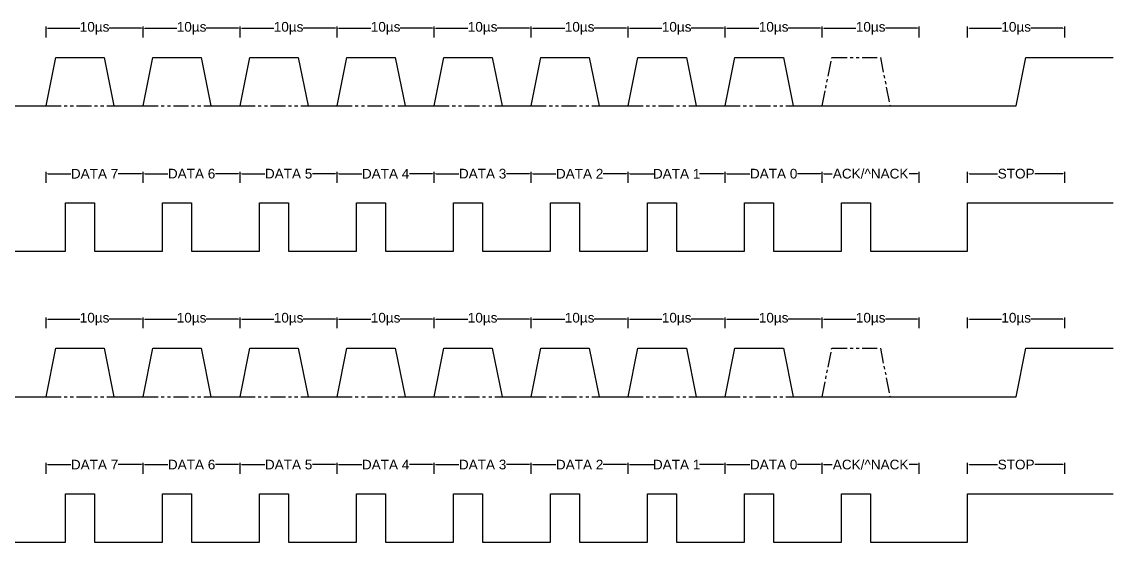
# Model space of a CAD drawing. Header units: inches. Extents: x 0 to 225, y -30 to 24.
# Drawn here: x 112.5 to 225, y -30 to 23.7 of the extents above; entities that cross this region are included whole.
import ezdxf

# ---------------------------------------------------------------- set-up
doc = ezdxf.new("R2010")
doc.units = ezdxf.units.IN
doc.header["$MEASUREMENT"] = 0
doc.linetypes.add('PHANTOM2', pattern=[1.25, 0.625, -0.125, 0.125, -0.125, 0.125, -0.125])
doc.styles.get("Standard").update_dxf_attribs({"font": 'ARIAL.TTF'})
doc.dimstyles.get("Standard").update_dxf_attribs({"dimtxt": 0.18, "dimasz": 0.18, "dimexe": 0.18, "dimexo": 0.0625, "dimgap": 0.09, "dimtad": 0, "dimtih": 1, "dimtoh": 1, "dimdec": 4, "dimzin": 0, "dimdsep": 46, "dimtxsty": 'Standard', "dimcen": 0.09, "dimadec": 0, "dimazin": 0, "dimtfac": 1, "dimtdec": 4, "dimtofl": 0, "dimtmove": 0, "dimatfit": 3, "dimfxl": 1, "dimtolj": 1, "dimtzin": 0, "dimarcsym": 0})

# ---------------------------------------------------------------- blocks, each defined once
blk = doc.blocks.new('*D11')
at = {"color": 0, "lineweight": -2}
for p, q in [((115, 22.0625), (115, 23.18)), ((115.18, 23), (118.486, 23)), ((124.82, 23), (121.514, 23)), ((125, 22.0625), (125, 23.18))]:
    blk.add_line(p, q, dxfattribs=at)
at = {"color": 0}
for points in [[(115.18, 23.03), (115.18, 22.97), (115, 23)], [(124.82, 22.97), (124.82, 23.03), (125, 23)]]:
    blk.add_solid(points, dxfattribs=at)
at = {"layer": 'Defpoints', "color": 0}
for p in [(125, 23), (115, 22), (125, 22)]:
    blk.add_point(p, dxfattribs=at)
at = {"color": 0, "insert": (120, 23), "char_height": 1, "attachment_point": 5}
blk.add_mtext('\\A1;10µs', dxfattribs=at)
blk = doc.blocks.new('*D12')
at = {"color": 0, "lineweight": -2}
for p, q in [((125, 22.0625), (125, 23.18)), ((125.18, 23), (128.486, 23)), ((134.82, 23), (131.514, 23)), ((135, 22.0625), (135, 23.18))]:
    blk.add_line(p, q, dxfattribs=at)
at = {"color": 0}
for points in [[(125.18, 23.03), (125.18, 22.97), (125, 23)], [(134.82, 22.97), (134.82, 23.03), (135, 23)]]:
    blk.add_solid(points, dxfattribs=at)
at = {"layer": 'Defpoints', "color": 0}
for p in [(135, 23), (125, 22), (135, 22)]:
    blk.add_point(p, dxfattribs=at)
at = {"color": 0, "insert": (130, 23), "char_height": 1, "attachment_point": 5}
blk.add_mtext('\\A1;10µs', dxfattribs=at)
blk = doc.blocks.new('*D13')
at = {"color": 0, "lineweight": -2}
for p, q in [((135, 22.0625), (135, 23.18)), ((135.18, 23), (138.486, 23)), ((144.82, 23), (141.514, 23)), ((145, 22.0625), (145, 23.18))]:
    blk.add_line(p, q, dxfattribs=at)
at = {"color": 0}
for points in [[(135.18, 23.03), (135.18, 22.97), (135, 23)], [(144.82, 22.97), (144.82, 23.03), (145, 23)]]:
    blk.add_solid(points, dxfattribs=at)
at = {"layer": 'Defpoints', "color": 0}
for p in [(145, 23), (135, 22), (145, 22)]:
    blk.add_point(p, dxfattribs=at)
at = {"color": 0, "insert": (140, 23), "char_height": 1, "attachment_point": 5}
blk.add_mtext('\\A1;10µs', dxfattribs=at)
blk = doc.blocks.new('*D14')
at = {"color": 0, "lineweight": -2}
for p, q in [((145, 22.0625), (145, 23.18)), ((145.18, 23), (148.486, 23)), ((154.82, 23), (151.514, 23)), ((155, 22.0625), (155, 23.18))]:
    blk.add_line(p, q, dxfattribs=at)
at = {"color": 0}
for points in [[(145.18, 23.03), (145.18, 22.97), (145, 23)], [(154.82, 22.97), (154.82, 23.03), (155, 23)]]:
    blk.add_solid(points, dxfattribs=at)
at = {"layer": 'Defpoints', "color": 0}
for p in [(155, 23), (145, 22), (155, 22)]:
    blk.add_point(p, dxfattribs=at)
at = {"color": 0, "insert": (150, 23), "char_height": 1, "attachment_point": 5}
blk.add_mtext('\\A1;10µs', dxfattribs=at)
blk = doc.blocks.new('*D15')
at = {"color": 0, "lineweight": -2}
for p, q in [((155, 22.0625), (155, 23.18)), ((155.18, 23), (158.486, 23)), ((164.82, 23), (161.514, 23)), ((165, 22.0625), (165, 23.18))]:
    blk.add_line(p, q, dxfattribs=at)
at = {"color": 0}
for points in [[(155.18, 23.03), (155.18, 22.97), (155, 23)], [(164.82, 22.97), (164.82, 23.03), (165, 23)]]:
    blk.add_solid(points, dxfattribs=at)
at = {"layer": 'Defpoints', "color": 0}
for p in [(165, 23), (155, 22), (165, 22)]:
    blk.add_point(p, dxfattribs=at)
at = {"color": 0, "insert": (160, 23), "char_height": 1, "attachment_point": 5}
blk.add_mtext('\\A1;10µs', dxfattribs=at)
blk = doc.blocks.new('*D16')
at = {"color": 0, "lineweight": -2}
for p, q in [((165, 22.0625), (165, 23.18)), ((165.18, 23), (168.486, 23)), ((174.82, 23), (171.514, 23)), ((175, 22.125), (175, 23.18))]:
    blk.add_line(p, q, dxfattribs=at)
at = {"color": 0}
for points in [[(165.18, 23.03), (165.18, 22.97), (165, 23)], [(174.82, 22.97), (174.82, 23.03), (175, 23)]]:
    blk.add_solid(points, dxfattribs=at)
at = {"layer": 'Defpoints', "color": 0}
for p in [(175, 23), (165, 22), (175, 22.0625)]:
    blk.add_point(p, dxfattribs=at)
at = {"color": 0, "insert": (170, 23), "char_height": 1, "attachment_point": 5}
blk.add_mtext('\\A1;10µs', dxfattribs=at)
blk = doc.blocks.new('*D17')
at = {"color": 0, "lineweight": -2}
for p, q in [((175, 22.0625), (175, 23.18)), ((175.18, 23), (178.486, 23)), ((184.82, 23), (181.514, 23)), ((185, 22.0625), (185, 23.18))]:
    blk.add_line(p, q, dxfattribs=at)
at = {"color": 0}
for points in [[(175.18, 23.03), (175.18, 22.97), (175, 23)], [(184.82, 22.97), (184.82, 23.03), (185, 23)]]:
    blk.add_solid(points, dxfattribs=at)
at = {"layer": 'Defpoints', "color": 0}
for p in [(185, 23), (175, 22), (185, 22)]:
    blk.add_point(p, dxfattribs=at)
at = {"color": 0, "insert": (180, 23), "char_height": 1, "attachment_point": 5}
blk.add_mtext('\\A1;10µs', dxfattribs=at)
blk = doc.blocks.new('*D18')
at = {"color": 0, "lineweight": -2}
for p, q in [((185, 22.0625), (185, 23.18)), ((185.18, 23), (188.486, 23)), ((194.82, 23), (191.514, 23)), ((195, 22.0625), (195, 23.18))]:
    blk.add_line(p, q, dxfattribs=at)
at = {"color": 0}
for points in [[(185.18, 23.03), (185.18, 22.97), (185, 23)], [(194.82, 22.97), (194.82, 23.03), (195, 23)]]:
    blk.add_solid(points, dxfattribs=at)
at = {"layer": 'Defpoints', "color": 0}
for p in [(195, 23), (185, 22), (195, 22)]:
    blk.add_point(p, dxfattribs=at)
at = {"color": 0, "insert": (190, 23), "char_height": 1, "attachment_point": 5}
blk.add_mtext('\\A1;10µs', dxfattribs=at)
blk = doc.blocks.new('*D19')
at = {"color": 0, "lineweight": -2}
for p, q in [((195, 22.0625), (195, 23.18)), ((195.18, 23), (198.486, 23)), ((204.82, 23), (201.514, 23)), ((205, 22.0625), (205, 23.18))]:
    blk.add_line(p, q, dxfattribs=at)
at = {"color": 0}
for points in [[(195.18, 23.03), (195.18, 22.97), (195, 23)], [(204.82, 22.97), (204.82, 23.03), (205, 23)]]:
    blk.add_solid(points, dxfattribs=at)
at = {"layer": 'Defpoints', "color": 0}
for p in [(205, 23), (195, 22), (205, 22)]:
    blk.add_point(p, dxfattribs=at)
at = {"color": 0, "insert": (200, 23), "char_height": 1, "attachment_point": 5}
blk.add_mtext('\\A1;10µs', dxfattribs=at)
blk = doc.blocks.new('*D20')
at = {"color": 0, "lineweight": -2}
for p, q in [((210, 22.0625), (210, 23.18)), ((210.18, 23), (213.486, 23)), ((219.82, 23), (216.514, 23)), ((220, 22.0625), (220, 23.18))]:
    blk.add_line(p, q, dxfattribs=at)
at = {"color": 0}
for points in [[(210.18, 23.03), (210.18, 22.97), (210, 23)], [(219.82, 22.97), (219.82, 23.03), (220, 23)]]:
    blk.add_solid(points, dxfattribs=at)
at = {"layer": 'Defpoints', "color": 0}
for p in [(220, 23), (210, 22), (220, 22)]:
    blk.add_point(p, dxfattribs=at)
at = {"color": 0, "insert": (215, 23), "char_height": 1, "attachment_point": 5}
blk.add_mtext('\\A1;10µs', dxfattribs=at)
blk = doc.blocks.new('*D40')
at = {"color": 0, "lineweight": -2}
for p, q in [((210, 7.0625), (210, 8.18)), ((210.18, 8), (213.072, 8)), ((219.82, 8), (216.928, 8)), ((220, 7.0625), (220, 8.18))]:
    blk.add_line(p, q, dxfattribs=at)
at = {"color": 0}
for points in [[(210.18, 8.03), (210.18, 7.97), (210, 8)], [(219.82, 7.97), (219.82, 8.03), (220, 8)]]:
    blk.add_solid(points, dxfattribs=at)
at = {"layer": 'Defpoints', "color": 0}
for p in [(220, 8), (210, 7), (220, 7)]:
    blk.add_point(p, dxfattribs=at)
at = {"color": 0, "insert": (215, 8), "char_height": 1, "attachment_point": 5}
blk.add_mtext('\\A1;STOP', dxfattribs=at)
blk = doc.blocks.new('*D41')
at = {"color": 0, "lineweight": -2}
for p, q in [((115, 7.0625), (115, 8.18)), ((115.18, 8), (117.5525, 8)), ((124.82, 8), (122.4475, 8)), ((125, 7.0625), (125, 8.18))]:
    blk.add_line(p, q, dxfattribs=at)
at = {"color": 0}
for points in [[(115.18, 8.03), (115.18, 7.97), (115, 8)], [(124.82, 7.97), (124.82, 8.03), (125, 8)]]:
    blk.add_solid(points, dxfattribs=at)
at = {"layer": 'Defpoints', "color": 0}
for p in [(125, 8), (115, 7), (125, 7)]:
    blk.add_point(p, dxfattribs=at)
at = {"color": 0, "insert": (120, 8), "char_height": 1, "attachment_point": 5}
blk.add_mtext('\\A1;DATA 7', dxfattribs=at)
blk = doc.blocks.new('*D50')
at = {"color": 0, "lineweight": -2}
for p, q in [((125, 7.0625), (125, 8.18)), ((125.18, 8), (127.552, 8)), ((134.82, 8), (132.448, 8)), ((135, 7.0625), (135, 8.18))]:
    blk.add_line(p, q, dxfattribs=at)
at = {"color": 0}
for points in [[(125.18, 8.03), (125.18, 7.97), (125, 8)], [(134.82, 7.97), (134.82, 8.03), (135, 8)]]:
    blk.add_solid(points, dxfattribs=at)
at = {"layer": 'Defpoints', "color": 0}
for p in [(135, 8), (125, 7), (135, 7)]:
    blk.add_point(p, dxfattribs=at)
at = {"color": 0, "insert": (130, 8), "char_height": 1, "attachment_point": 5}
blk.add_mtext('\\A1;DATA 6', dxfattribs=at)
blk = doc.blocks.new('*D51')
at = {"color": 0, "lineweight": -2}
for p, q in [((135, 7.0625), (135, 8.18)), ((135.18, 8), (137.5485, 8)), ((144.82, 8), (142.4515, 8)), ((145, 7.0625), (145, 8.18))]:
    blk.add_line(p, q, dxfattribs=at)
at = {"color": 0}
for points in [[(135.18, 8.03), (135.18, 7.97), (135, 8)], [(144.82, 7.97), (144.82, 8.03), (145, 8)]]:
    blk.add_solid(points, dxfattribs=at)
at = {"layer": 'Defpoints', "color": 0}
for p in [(145, 8), (135, 7), (145, 7)]:
    blk.add_point(p, dxfattribs=at)
at = {"color": 0, "insert": (140, 8), "char_height": 1, "attachment_point": 5}
blk.add_mtext('\\A1;DATA 5', dxfattribs=at)
blk = doc.blocks.new('*D52')
at = {"color": 0, "lineweight": -2}
for p, q in [((145, 7.0625), (145, 8.18)), ((145.18, 8), (147.554, 8)), ((154.82, 8), (152.446, 8)), ((155, 7.0625), (155, 8.18))]:
    blk.add_line(p, q, dxfattribs=at)
at = {"color": 0}
for points in [[(145.18, 8.03), (145.18, 7.97), (145, 8)], [(154.82, 7.97), (154.82, 8.03), (155, 8)]]:
    blk.add_solid(points, dxfattribs=at)
at = {"layer": 'Defpoints', "color": 0}
for p in [(155, 8), (145, 7), (155, 7)]:
    blk.add_point(p, dxfattribs=at)
at = {"color": 0, "insert": (150, 8), "char_height": 1, "attachment_point": 5}
blk.add_mtext('\\A1;DATA 4', dxfattribs=at)
blk = doc.blocks.new('*D53')
at = {"color": 0, "lineweight": -2}
for p, q in [((155, 7.0625), (155, 8.18)), ((155.18, 8), (157.552, 8)), ((164.82, 8), (162.448, 8)), ((165, 7.0625), (165, 8.18))]:
    blk.add_line(p, q, dxfattribs=at)
at = {"color": 0}
for points in [[(155.18, 8.03), (155.18, 7.97), (155, 8)], [(164.82, 7.97), (164.82, 8.03), (165, 8)]]:
    blk.add_solid(points, dxfattribs=at)
at = {"layer": 'Defpoints', "color": 0}
for p in [(165, 8), (155, 7), (165, 7)]:
    blk.add_point(p, dxfattribs=at)
at = {"color": 0, "insert": (160, 8), "char_height": 1, "attachment_point": 5}
blk.add_mtext('\\A1;DATA 3', dxfattribs=at)
blk = doc.blocks.new('*D54')
at = {"color": 0, "lineweight": -2}
for p, q in [((165, 7.0625), (165, 8.18)), ((165.18, 8), (167.5575, 8)), ((174.82, 8), (172.4425, 8)), ((175, 7.0625), (175, 8.18))]:
    blk.add_line(p, q, dxfattribs=at)
at = {"color": 0}
for points in [[(165.18, 8.03), (165.18, 7.97), (165, 8)], [(174.82, 7.97), (174.82, 8.03), (175, 8)]]:
    blk.add_solid(points, dxfattribs=at)
at = {"layer": 'Defpoints', "color": 0}
for p in [(175, 8), (165, 7), (175, 7)]:
    blk.add_point(p, dxfattribs=at)
at = {"color": 0, "insert": (170, 8), "char_height": 1, "attachment_point": 5}
blk.add_mtext('\\A1;DATA 2', dxfattribs=at)
blk = doc.blocks.new('*D55')
at = {"color": 0, "lineweight": -2}
for p, q in [((175, 7.0625), (175, 8.18)), ((175.18, 8), (177.6485, 8)), ((184.82, 8), (182.3515, 8)), ((185, 7.0625), (185, 8.18))]:
    blk.add_line(p, q, dxfattribs=at)
at = {"color": 0}
for points in [[(175.18, 8.03), (175.18, 7.97), (175, 8)], [(184.82, 7.97), (184.82, 8.03), (185, 8)]]:
    blk.add_solid(points, dxfattribs=at)
at = {"layer": 'Defpoints', "color": 0}
for p in [(185, 8), (175, 7), (185, 7)]:
    blk.add_point(p, dxfattribs=at)
at = {"color": 0, "insert": (180, 8), "char_height": 1, "attachment_point": 5}
blk.add_mtext('\\A1;DATA 1', dxfattribs=at)
blk = doc.blocks.new('*D56')
at = {"color": 0, "lineweight": -2}
for p, q in [((185, 7.0625), (185, 8.18)), ((185.18, 8), (187.554, 8)), ((194.82, 8), (192.446, 8)), ((195, 7.0625), (195, 8.18))]:
    blk.add_line(p, q, dxfattribs=at)
at = {"color": 0}
for points in [[(185.18, 8.03), (185.18, 7.97), (185, 8)], [(194.82, 7.97), (194.82, 8.03), (195, 8)]]:
    blk.add_solid(points, dxfattribs=at)
at = {"layer": 'Defpoints', "color": 0}
for p in [(195, 8), (185, 7), (195, 7)]:
    blk.add_point(p, dxfattribs=at)
at = {"color": 0, "insert": (190, 8), "char_height": 1, "attachment_point": 5}
blk.add_mtext('\\A1;DATA 0', dxfattribs=at)
blk = doc.blocks.new('*D57')
at = {"color": 0, "lineweight": -2}
for p, q in [((195, 7.0625), (195, 8.18)), ((195.18, 8), (196.016, 8)), ((204.82, 8), (203.984, 8)), ((205, 7.0625), (205, 8.18))]:
    blk.add_line(p, q, dxfattribs=at)
at = {"color": 0}
for points in [[(195.18, 8.03), (195.18, 7.97), (195, 8)], [(204.82, 7.97), (204.82, 8.03), (205, 8)]]:
    blk.add_solid(points, dxfattribs=at)
at = {"layer": 'Defpoints', "color": 0}
for p in [(205, 8), (195, 7), (205, 7)]:
    blk.add_point(p, dxfattribs=at)
at = {"color": 0, "insert": (200, 8), "char_height": 1, "attachment_point": 5}
blk.add_mtext('\\A1;ACK/^ NACK', dxfattribs=at)
blk = doc.blocks.new('*D68')
at = {"color": 0, "lineweight": -2}
for p, q in [((115, -7.9375), (115, -6.82)), ((115.18, -7), (118.486, -7)), ((124.82, -7), (121.514, -7)), ((125, -7.9375), (125, -6.82))]:
    blk.add_line(p, q, dxfattribs=at)
at = {"color": 0}
for points in [[(115.18, -6.97), (115.18, -7.03), (115, -7)], [(124.82, -7.03), (124.82, -6.97), (125, -7)]]:
    blk.add_solid(points, dxfattribs=at)
at = {"layer": 'Defpoints', "color": 0}
for p in [(125, -7), (115, -8), (125, -8)]:
    blk.add_point(p, dxfattribs=at)
at = {"color": 0, "insert": (120, -7), "char_height": 1, "attachment_point": 5}
blk.add_mtext('\\A1;10µs', dxfattribs=at)
blk = doc.blocks.new('*D69')
at = {"color": 0, "lineweight": -2}
for p, q in [((125, -7.9375), (125, -6.82)), ((125.18, -7), (128.486, -7)), ((134.82, -7), (131.514, -7)), ((135, -7.9375), (135, -6.82))]:
    blk.add_line(p, q, dxfattribs=at)
at = {"color": 0}
for points in [[(125.18, -6.97), (125.18, -7.03), (125, -7)], [(134.82, -7.03), (134.82, -6.97), (135, -7)]]:
    blk.add_solid(points, dxfattribs=at)
at = {"layer": 'Defpoints', "color": 0}
for p in [(135, -7), (125, -8), (135, -8)]:
    blk.add_point(p, dxfattribs=at)
at = {"color": 0, "insert": (130, -7), "char_height": 1, "attachment_point": 5}
blk.add_mtext('\\A1;10µs', dxfattribs=at)
blk = doc.blocks.new('*D70')
at = {"color": 0, "lineweight": -2}
for p, q in [((135, -7.9375), (135, -6.82)), ((135.18, -7), (138.486, -7)), ((144.82, -7), (141.514, -7)), ((145, -7.9375), (145, -6.82))]:
    blk.add_line(p, q, dxfattribs=at)
at = {"color": 0}
for points in [[(135.18, -6.97), (135.18, -7.03), (135, -7)], [(144.82, -7.03), (144.82, -6.97), (145, -7)]]:
    blk.add_solid(points, dxfattribs=at)
at = {"layer": 'Defpoints', "color": 0}
for p in [(145, -7), (135, -8), (145, -8)]:
    blk.add_point(p, dxfattribs=at)
at = {"color": 0, "insert": (140, -7), "char_height": 1, "attachment_point": 5}
blk.add_mtext('\\A1;10µs', dxfattribs=at)
blk = doc.blocks.new('*D71')
at = {"color": 0, "lineweight": -2}
for p, q in [((145, -7.9375), (145, -6.82)), ((145.18, -7), (148.486, -7)), ((154.82, -7), (151.514, -7)), ((155, -7.9375), (155, -6.82))]:
    blk.add_line(p, q, dxfattribs=at)
at = {"color": 0}
for points in [[(145.18, -6.97), (145.18, -7.03), (145, -7)], [(154.82, -7.03), (154.82, -6.97), (155, -7)]]:
    blk.add_solid(points, dxfattribs=at)
at = {"layer": 'Defpoints', "color": 0}
for p in [(155, -7), (145, -8), (155, -8)]:
    blk.add_point(p, dxfattribs=at)
at = {"color": 0, "insert": (150, -7), "char_height": 1, "attachment_point": 5}
blk.add_mtext('\\A1;10µs', dxfattribs=at)
blk = doc.blocks.new('*D72')
at = {"color": 0, "lineweight": -2}
for p, q in [((155, -7.9375), (155, -6.82)), ((155.18, -7), (158.486, -7)), ((164.82, -7), (161.514, -7)), ((165, -7.9375), (165, -6.82))]:
    blk.add_line(p, q, dxfattribs=at)
at = {"color": 0}
for points in [[(155.18, -6.97), (155.18, -7.03), (155, -7)], [(164.82, -7.03), (164.82, -6.97), (165, -7)]]:
    blk.add_solid(points, dxfattribs=at)
at = {"layer": 'Defpoints', "color": 0}
for p in [(165, -7), (155, -8), (165, -8)]:
    blk.add_point(p, dxfattribs=at)
at = {"color": 0, "insert": (160, -7), "char_height": 1, "attachment_point": 5}
blk.add_mtext('\\A1;10µs', dxfattribs=at)
blk = doc.blocks.new('*D73')
at = {"color": 0, "lineweight": -2}
for p, q in [((165, -7.9375), (165, -6.82)), ((165.18, -7), (168.486, -7)), ((174.82, -7), (171.514, -7)), ((175, -7.875), (175, -6.82))]:
    blk.add_line(p, q, dxfattribs=at)
at = {"color": 0}
for points in [[(165.18, -6.97), (165.18, -7.03), (165, -7)], [(174.82, -7.03), (174.82, -6.97), (175, -7)]]:
    blk.add_solid(points, dxfattribs=at)
at = {"layer": 'Defpoints', "color": 0}
for p in [(175, -7), (165, -8), (175, -7.9375)]:
    blk.add_point(p, dxfattribs=at)
at = {"color": 0, "insert": (170, -7), "char_height": 1, "attachment_point": 5}
blk.add_mtext('\\A1;10µs', dxfattribs=at)
blk = doc.blocks.new('*D74')
at = {"color": 0, "lineweight": -2}
for p, q in [((175, -7.9375), (175, -6.82)), ((175.18, -7), (178.486, -7)), ((184.82, -7), (181.514, -7)), ((185, -7.9375), (185, -6.82))]:
    blk.add_line(p, q, dxfattribs=at)
at = {"color": 0}
for points in [[(175.18, -6.97), (175.18, -7.03), (175, -7)], [(184.82, -7.03), (184.82, -6.97), (185, -7)]]:
    blk.add_solid(points, dxfattribs=at)
at = {"layer": 'Defpoints', "color": 0}
for p in [(185, -7), (175, -8), (185, -8)]:
    blk.add_point(p, dxfattribs=at)
at = {"color": 0, "insert": (180, -7), "char_height": 1, "attachment_point": 5}
blk.add_mtext('\\A1;10µs', dxfattribs=at)
blk = doc.blocks.new('*D75')
at = {"color": 0, "lineweight": -2}
for p, q in [((185, -7.9375), (185, -6.82)), ((185.18, -7), (188.486, -7)), ((194.82, -7), (191.514, -7)), ((195, -7.9375), (195, -6.82))]:
    blk.add_line(p, q, dxfattribs=at)
at = {"color": 0}
for points in [[(185.18, -6.97), (185.18, -7.03), (185, -7)], [(194.82, -7.03), (194.82, -6.97), (195, -7)]]:
    blk.add_solid(points, dxfattribs=at)
at = {"layer": 'Defpoints', "color": 0}
for p in [(195, -7), (185, -8), (195, -8)]:
    blk.add_point(p, dxfattribs=at)
at = {"color": 0, "insert": (190, -7), "char_height": 1, "attachment_point": 5}
blk.add_mtext('\\A1;10µs', dxfattribs=at)
blk = doc.blocks.new('*D76')
at = {"color": 0, "lineweight": -2}
for p, q in [((195, -7.9375), (195, -6.82)), ((195.18, -7), (198.486, -7)), ((204.82, -7), (201.514, -7)), ((205, -7.9375), (205, -6.82))]:
    blk.add_line(p, q, dxfattribs=at)
at = {"color": 0}
for points in [[(195.18, -6.97), (195.18, -7.03), (195, -7)], [(204.82, -7.03), (204.82, -6.97), (205, -7)]]:
    blk.add_solid(points, dxfattribs=at)
at = {"layer": 'Defpoints', "color": 0}
for p in [(205, -7), (195, -8), (205, -8)]:
    blk.add_point(p, dxfattribs=at)
at = {"color": 0, "insert": (200, -7), "char_height": 1, "attachment_point": 5}
blk.add_mtext('\\A1;10µs', dxfattribs=at)
blk = doc.blocks.new('*D77')
at = {"color": 0, "lineweight": -2}
for p, q in [((210, -7.9375), (210, -6.82)), ((210.18, -7), (213.486, -7)), ((219.82, -7), (216.514, -7)), ((220, -7.9375), (220, -6.82))]:
    blk.add_line(p, q, dxfattribs=at)
at = {"color": 0}
for points in [[(210.18, -6.97), (210.18, -7.03), (210, -7)], [(219.82, -7.03), (219.82, -6.97), (220, -7)]]:
    blk.add_solid(points, dxfattribs=at)
at = {"layer": 'Defpoints', "color": 0}
for p in [(220, -7), (210, -8), (220, -8)]:
    blk.add_point(p, dxfattribs=at)
at = {"color": 0, "insert": (215, -7), "char_height": 1, "attachment_point": 5}
blk.add_mtext('\\A1;10µs', dxfattribs=at)
blk = doc.blocks.new('*D88')
at = {"color": 0, "lineweight": -2}
for p, q in [((210, -22.9375), (210, -21.82)), ((210.18, -22), (213.072, -22)), ((219.82, -22), (216.928, -22)), ((220, -22.9375), (220, -21.82))]:
    blk.add_line(p, q, dxfattribs=at)
at = {"color": 0}
for points in [[(210.18, -21.97), (210.18, -22.03), (210, -22)], [(219.82, -22.03), (219.82, -21.97), (220, -22)]]:
    blk.add_solid(points, dxfattribs=at)
at = {"layer": 'Defpoints', "color": 0}
for p in [(220, -22), (210, -23), (220, -23)]:
    blk.add_point(p, dxfattribs=at)
at = {"color": 0, "insert": (215, -22), "char_height": 1, "attachment_point": 5}
blk.add_mtext('\\A1;STOP', dxfattribs=at)
blk = doc.blocks.new('*D89')
at = {"color": 0, "lineweight": -2}
for p, q in [((115, -22.9375), (115, -21.82)), ((115.18, -22), (117.5525, -22)), ((124.82, -22), (122.4475, -22)), ((125, -22.9375), (125, -21.82))]:
    blk.add_line(p, q, dxfattribs=at)
at = {"color": 0}
for points in [[(115.18, -21.97), (115.18, -22.03), (115, -22)], [(124.82, -22.03), (124.82, -21.97), (125, -22)]]:
    blk.add_solid(points, dxfattribs=at)
at = {"layer": 'Defpoints', "color": 0}
for p in [(125, -22), (115, -23), (125, -23)]:
    blk.add_point(p, dxfattribs=at)
at = {"color": 0, "insert": (120, -22), "char_height": 1, "attachment_point": 5}
blk.add_mtext('\\A1;DATA 7', dxfattribs=at)
blk = doc.blocks.new('*D90')
at = {"color": 0, "lineweight": -2}
for p, q in [((125, -22.9375), (125, -21.82)), ((125.18, -22), (127.552, -22)), ((134.82, -22), (132.448, -22)), ((135, -22.9375), (135, -21.82))]:
    blk.add_line(p, q, dxfattribs=at)
at = {"color": 0}
for points in [[(125.18, -21.97), (125.18, -22.03), (125, -22)], [(134.82, -22.03), (134.82, -21.97), (135, -22)]]:
    blk.add_solid(points, dxfattribs=at)
at = {"layer": 'Defpoints', "color": 0}
for p in [(135, -22), (125, -23), (135, -23)]:
    blk.add_point(p, dxfattribs=at)
at = {"color": 0, "insert": (130, -22), "char_height": 1, "attachment_point": 5}
blk.add_mtext('\\A1;DATA 6', dxfattribs=at)
blk = doc.blocks.new('*D91')
at = {"color": 0, "lineweight": -2}
for p, q in [((135, -22.9375), (135, -21.82)), ((135.18, -22), (137.5485, -22)), ((144.82, -22), (142.4515, -22)), ((145, -22.9375), (145, -21.82))]:
    blk.add_line(p, q, dxfattribs=at)
at = {"color": 0}
for points in [[(135.18, -21.97), (135.18, -22.03), (135, -22)], [(144.82, -22.03), (144.82, -21.97), (145, -22)]]:
    blk.add_solid(points, dxfattribs=at)
at = {"layer": 'Defpoints', "color": 0}
for p in [(145, -22), (135, -23), (145, -23)]:
    blk.add_point(p, dxfattribs=at)
at = {"color": 0, "insert": (140, -22), "char_height": 1, "attachment_point": 5}
blk.add_mtext('\\A1;DATA 5', dxfattribs=at)
blk = doc.blocks.new('*D92')
at = {"color": 0, "lineweight": -2}
for p, q in [((145, -22.9375), (145, -21.82)), ((145.18, -22), (147.554, -22)), ((154.82, -22), (152.446, -22)), ((155, -22.9375), (155, -21.82))]:
    blk.add_line(p, q, dxfattribs=at)
at = {"color": 0}
for points in [[(145.18, -21.97), (145.18, -22.03), (145, -22)], [(154.82, -22.03), (154.82, -21.97), (155, -22)]]:
    blk.add_solid(points, dxfattribs=at)
at = {"layer": 'Defpoints', "color": 0}
for p in [(155, -22), (145, -23), (155, -23)]:
    blk.add_point(p, dxfattribs=at)
at = {"color": 0, "insert": (150, -22), "char_height": 1, "attachment_point": 5}
blk.add_mtext('\\A1;DATA 4', dxfattribs=at)
blk = doc.blocks.new('*D93')
at = {"color": 0, "lineweight": -2}
for p, q in [((155, -22.9375), (155, -21.82)), ((155.18, -22), (157.552, -22)), ((164.82, -22), (162.448, -22)), ((165, -22.9375), (165, -21.82))]:
    blk.add_line(p, q, dxfattribs=at)
at = {"color": 0}
for points in [[(155.18, -21.97), (155.18, -22.03), (155, -22)], [(164.82, -22.03), (164.82, -21.97), (165, -22)]]:
    blk.add_solid(points, dxfattribs=at)
at = {"layer": 'Defpoints', "color": 0}
for p in [(165, -22), (155, -23), (165, -23)]:
    blk.add_point(p, dxfattribs=at)
at = {"color": 0, "insert": (160, -22), "char_height": 1, "attachment_point": 5}
blk.add_mtext('\\A1;DATA 3', dxfattribs=at)
blk = doc.blocks.new('*D94')
at = {"color": 0, "lineweight": -2}
for p, q in [((165, -22.9375), (165, -21.82)), ((165.18, -22), (167.5575, -22)), ((174.82, -22), (172.4425, -22)), ((175, -22.9375), (175, -21.82))]:
    blk.add_line(p, q, dxfattribs=at)
at = {"color": 0}
for points in [[(165.18, -21.97), (165.18, -22.03), (165, -22)], [(174.82, -22.03), (174.82, -21.97), (175, -22)]]:
    blk.add_solid(points, dxfattribs=at)
at = {"layer": 'Defpoints', "color": 0}
for p in [(175, -22), (165, -23), (175, -23)]:
    blk.add_point(p, dxfattribs=at)
at = {"color": 0, "insert": (170, -22), "char_height": 1, "attachment_point": 5}
blk.add_mtext('\\A1;DATA 2', dxfattribs=at)
blk = doc.blocks.new('*D95')
at = {"color": 0, "lineweight": -2}
for p, q in [((175, -22.9375), (175, -21.82)), ((175.18, -22), (177.6485, -22)), ((184.82, -22), (182.3515, -22)), ((185, -22.9375), (185, -21.82))]:
    blk.add_line(p, q, dxfattribs=at)
at = {"color": 0}
for points in [[(175.18, -21.97), (175.18, -22.03), (175, -22)], [(184.82, -22.03), (184.82, -21.97), (185, -22)]]:
    blk.add_solid(points, dxfattribs=at)
at = {"layer": 'Defpoints', "color": 0}
for p in [(185, -22), (175, -23), (185, -23)]:
    blk.add_point(p, dxfattribs=at)
at = {"color": 0, "insert": (180, -22), "char_height": 1, "attachment_point": 5}
blk.add_mtext('\\A1;DATA 1', dxfattribs=at)
blk = doc.blocks.new('*D96')
at = {"color": 0, "lineweight": -2}
for p, q in [((185, -22.9375), (185, -21.82)), ((185.18, -22), (187.554, -22)), ((194.82, -22), (192.446, -22)), ((195, -22.9375), (195, -21.82))]:
    blk.add_line(p, q, dxfattribs=at)
at = {"color": 0}
for points in [[(185.18, -21.97), (185.18, -22.03), (185, -22)], [(194.82, -22.03), (194.82, -21.97), (195, -22)]]:
    blk.add_solid(points, dxfattribs=at)
at = {"layer": 'Defpoints', "color": 0}
for p in [(195, -22), (185, -23), (195, -23)]:
    blk.add_point(p, dxfattribs=at)
at = {"color": 0, "insert": (190, -22), "char_height": 1, "attachment_point": 5}
blk.add_mtext('\\A1;DATA 0', dxfattribs=at)
blk = doc.blocks.new('*D97')
at = {"color": 0, "lineweight": -2}
for p, q in [((195, -22.9375), (195, -21.82)), ((195.18, -22), (196.016, -22)), ((204.82, -22), (203.984, -22)), ((205, -22.9375), (205, -21.82))]:
    blk.add_line(p, q, dxfattribs=at)
at = {"color": 0}
for points in [[(195.18, -21.97), (195.18, -22.03), (195, -22)], [(204.82, -22.03), (204.82, -21.97), (205, -22)]]:
    blk.add_solid(points, dxfattribs=at)
at = {"layer": 'Defpoints', "color": 0}
for p in [(205, -22), (195, -23), (205, -23)]:
    blk.add_point(p, dxfattribs=at)
at = {"color": 0, "insert": (200, -22), "char_height": 1, "attachment_point": 5}
blk.add_mtext('\\A1;ACK/^ NACK', dxfattribs=at)

msp = doc.modelspace()

# ---------------------------------------------------------------- linework, layer by layer
at = {"ltscale": 2.5}
for p, q in [((115, 15), (116, 20)), ((116, 20), (121, 20)), ((121, 20), (122, 15)), ((125, 15), (126, 20)), ((126, 20), (131, 20)), ((131, 20), (132, 15)), ((135, 15), (136, 20)), ((136, 20), (141, 20)), ((141, 20), (142, 15)), ((145, 15), (146, 20)), ((146, 20), (151, 20)), ((151, 20), (152, 15)), ((155, 15), (156, 20)), ((156, 20), (161, 20)), ((161, 20), (162, 15)), ((165, 15), (166, 20)), ((166, 20), (171, 20)), ((171, 20), (172, 15)), ((175, 15), (176, 20)), ((176, 20), (181, 20)), ((181, 20), (182, 15)), ((185, 15), (186, 20)), ((186, 20), (191, 20)), ((191, 20), (192, 15)), ((122, 15), (125, 15)), ((132, 15), (135, 15)), ((142, 15), (145, 15)), ((152, 15), (155, 15)), ((162, 15), (165, 15)), ((172, 15), (175, 15)), ((182, 15), (185, 15)), ((192, 15), (195, 15)), ((195, 15), (202, 15)), ((115, -15), (116, -10)), ((116, -10), (121, -10)), ((121, -10), (122, -15)), ((125, -15), (126, -10)), ((126, -10), (131, -10)), ((131, -10), (132, -15)), ((135, -15), (136, -10)), ((136, -10), (141, -10)), ((141, -10), (142, -15)), ((145, -15), (146, -10)), ((146, -10), (151, -10)), ((151, -10), (152, -15)), ((155, -15), (156, -10)), ((156, -10), (161, -10)), ((161, -10), (162, -15)), ((165, -15), (166, -10)), ((166, -10), (171, -10)), ((171, -10), (172, -15)), ((175, -15), (176, -10)), ((176, -10), (181, -10)), ((181, -10), (182, -15)), ((185, -15), (186, -10)), ((186, -10), (191, -10)), ((191, -10), (192, -15)), ((122, -15), (125, -15)), ((132, -15), (135, -15)), ((142, -15), (145, -15)), ((152, -15), (155, -15)), ((162, -15), (165, -15)), ((172, -15), (175, -15)), ((182, -15), (185, -15)), ((192, -15), (195, -15)), ((195, -15), (202, -15))]:
    msp.add_line(p, q, dxfattribs=at)
at = {"linetype": 'PHANTOM2', "ltscale": 2.5}
for p, q in [((195, 15), (196, 20)), ((196, 20), (201, 20)), ((201, 20), (202, 15)), ((115, 15), (122, 15)), ((125, 15), (132, 15)), ((135, 15), (142, 15)), ((145, 15), (152, 15)), ((155, 15), (162, 15)), ((165, 15), (172, 15)), ((175, 15), (182, 15)), ((185, 15), (192, 15)), ((195, -15), (196, -10)), ((196, -10), (201, -10)), ((201, -10), (202, -15)), ((115, -15), (122, -15)), ((125, -15), (132, -15)), ((135, -15), (142, -15)), ((145, -15), (152, -15)), ((155, -15), (162, -15)), ((165, -15), (172, -15)), ((175, -15), (182, -15)), ((185, -15), (192, -15))]:
    msp.add_line(p, q, dxfattribs=at)
for p, q in [((215, 15), (216, 20)), ((216, 20), (225, 20)), ((107, 15), (115, 15)), ((202, 15), (215, 15)), ((117, 0), (117, 5)), ((117, 5), (120, 5)), ((120, 5), (120, 0)), ((127, 0), (127, 5)), ((127, 5), (130, 5)), ((130, 5), (130, 0)), ((137, 0), (137, 5)), ((137, 5), (140, 5)), ((140, 5), (140, 0)), ((147, 0), (147, 5)), ((147, 5), (150, 5)), ((150, 5), (150, 0)), ((157, 0), (157, 5)), ((157, 5), (160, 5)), ((160, 5), (160, 0)), ((167, 0), (167, 5)), ((167, 5), (170, 5)), ((170, 5), (170, 0)), ((177, 0), (177, 5)), ((177, 5), (180, 5)), ((180, 5), (180, 0)), ((187, 0), (187, 5)), ((187, 5), (190, 5)), ((190, 5), (190, 0)), ((197, 0), (197, 5)), ((197, 5), (200, 5)), ((200, 5), (200, 0)), ((210, 0), (210, 5)), ((210, 5), (225, 5)), ((105, 0), (117, 0)), ((120, 0), (127, 0)), ((130, 0), (137, 0)), ((140, 0), (147, 0)), ((150, 0), (157, 0)), ((160, 0), (167, 0)), ((170, 0), (177, 0)), ((180, 0), (187, 0)), ((190, 0), (197, 0)), ((200, 0), (210, 0)), ((215, -15), (216, -10)), ((216, -10), (225, -10)), ((107, -15), (115, -15)), ((202, -15), (215, -15)), ((117, -30), (117, -25)), ((117, -25), (120, -25)), ((120, -25), (120, -30)), ((127, -30), (127, -25)), ((127, -25), (130, -25)), ((130, -25), (130, -30)), ((137, -30), (137, -25)), ((137, -25), (140, -25)), ((140, -25), (140, -30)), ((147, -30), (147, -25)), ((147, -25), (150, -25)), ((150, -25), (150, -30)), ((157, -30), (157, -25)), ((157, -25), (160, -25)), ((160, -25), (160, -30)), ((167, -30), (167, -25)), ((167, -25), (170, -25)), ((170, -25), (170, -30)), ((177, -30), (177, -25)), ((177, -25), (180, -25)), ((180, -25), (180, -30)), ((187, -30), (187, -25)), ((187, -25), (190, -25)), ((190, -25), (190, -30)), ((197, -30), (197, -25)), ((197, -25), (200, -25)), ((200, -25), (200, -30)), ((210, -30), (210, -25)), ((210, -25), (225, -25)), ((105, -30), (117, -30)), ((120, -30), (127, -30)), ((130, -30), (137, -30)), ((140, -30), (147, -30)), ((150, -30), (157, -30)), ((160, -30), (167, -30)), ((170, -30), (177, -30)), ((180, -30), (187, -30)), ((190, -30), (197, -30)), ((200, -30), (210, -30))]:
    msp.add_line(p, q)

# ---------------------------------------------------------------- dimensions: what is measured, and where the dimension line sits
for base, p1, p2, picture, middle in [((125, 23), (115, 22), (125, 22), '*D11', (120, 23)), ((135, 23), (125, 22), (135, 22), '*D12', (130, 23)), ((145, 23), (135, 22), (145, 22), '*D13', (140, 23)), ((155, 23), (145, 22), (155, 22), '*D14', (150, 23)), ((165, 23), (155, 22), (165, 22), '*D15', (160, 23)), ((175, 23), (165, 22), (175, 22.0625), '*D16', (170, 23)), ((185, 23), (175, 22), (185, 22), '*D17', (180, 23)), ((195, 23), (185, 22), (195, 22), '*D18', (190, 23)), ((205, 23), (195, 22), (205, 22), '*D19', (200, 23)), ((220, 23), (210, 22), (220, 22), '*D20', (215, 23)), ((125, -7), (115, -8), (125, -8), '*D68', (120, -7)), ((135, -7), (125, -8), (135, -8), '*D69', (130, -7)), ((145, -7), (135, -8), (145, -8), '*D70', (140, -7)), ((155, -7), (145, -8), (155, -8), '*D71', (150, -7)), ((165, -7), (155, -8), (165, -8), '*D72', (160, -7)), ((175, -7), (165, -8), (175, -7.9375), '*D73', (170, -7)), ((185, -7), (175, -8), (185, -8), '*D74', (180, -7)), ((195, -7), (185, -8), (195, -8), '*D75', (190, -7)), ((205, -7), (195, -8), (205, -8), '*D76', (200, -7)), ((220, -7), (210, -8), (220, -8), '*D77', (215, -7))]:
    dim = msp.add_linear_dim(base=base, p1=p1, p2=p2, dimstyle='Standard', override={"dimtxt": 1, "dimdec": 0, "dimpost": '<>µs'})
    dim.commit()
    dim.dimension.update_dxf_attribs({"geometry": picture, "text_midpoint": middle})
for base, p1, p2, text, override, picture, middle in [((125, 8), (115, 7), (125, 7), 'DATA 7', {"dimtxt": 1}, '*D41', (120, 8)), ((135, 8), (125, 7), (135, 7), 'DATA 6', {"dimtxt": 1}, '*D50', (130, 8)), ((145, 8), (135, 7), (145, 7), 'DATA 5', {"dimtxt": 1}, '*D51', (140, 8)), ((155, 8), (145, 7), (155, 7), 'DATA 4', {"dimtxt": 1}, '*D52', (150, 8)), ((165, 8), (155, 7), (165, 7), 'DATA 3', {"dimtxt": 1, "dimrnd": 0}, '*D53', (160, 8)), ((175, 8), (165, 7), (175, 7), 'DATA 2', {"dimtxt": 1}, '*D54', (170, 8)), ((185, 8), (175, 7), (185, 7), 'DATA 1', {"dimtxt": 1}, '*D55', (180, 8)), ((195, 8), (185, 7), (195, 7), 'DATA 0', {"dimtxt": 1}, '*D56', (190, 8)), ((205, 8), (195, 7), (205, 7), 'ACK/^ NACK', {"dimtxt": 1}, '*D57', (200, 8)), ((220, 8), (210, 7), (220, 7), 'STOP', {"dimtxt": 1}, '*D40', (215, 8)), ((125, -22), (115, -23), (125, -23), 'DATA 7', {"dimtxt": 1}, '*D89', (120, -22)), ((135, -22), (125, -23), (135, -23), 'DATA 6', {"dimtxt": 1}, '*D90', (130, -22)), ((145, -22), (135, -23), (145, -23), 'DATA 5', {"dimtxt": 1}, '*D91', (140, -22)), ((155, -22), (145, -23), (155, -23), 'DATA 4', {"dimtxt": 1}, '*D92', (150, -22)), ((165, -22), (155, -23), (165, -23), 'DATA 3', {"dimtxt": 1, "dimrnd": 0}, '*D93', (160, -22)), ((175, -22), (165, -23), (175, -23), 'DATA 2', {"dimtxt": 1}, '*D94', (170, -22)), ((185, -22), (175, -23), (185, -23), 'DATA 1', {"dimtxt": 1}, '*D95', (180, -22)), ((195, -22), (185, -23), (195, -23), 'DATA 0', {"dimtxt": 1}, '*D96', (190, -22)), ((205, -22), (195, -23), (205, -23), 'ACK/^ NACK', {"dimtxt": 1}, '*D97', (200, -22)), ((220, -22), (210, -23), (220, -23), 'STOP', {"dimtxt": 1}, '*D88', (215, -22))]:
    dim = msp.add_linear_dim(base=base, p1=p1, p2=p2, text=text, dimstyle='Standard', override=override)
    dim.commit()
    dim.dimension.update_dxf_attribs({"geometry": picture, "text_midpoint": middle})

doc.saveas('drawing.dxf')
